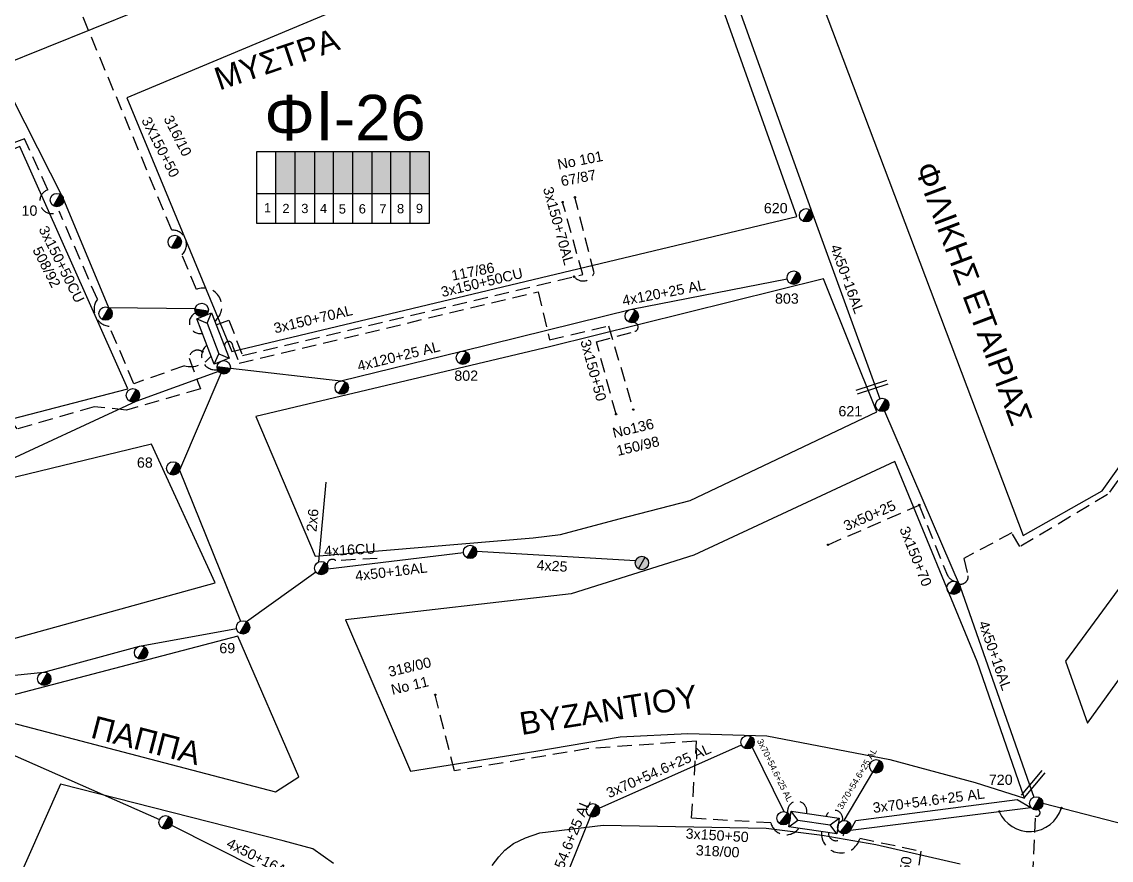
# Model space of a CAD drawing. Header units: millimetres. Extents: x 864 to 3062, y 833 to 2619.
# Drawn here: x 1096.2 to 1288.2, y 1213.9 to 1361.6 of the extents above; entities that cross this region are included whole.
import ezdxf
from ezdxf.enums import TextEntityAlignment as Align

# ---------------------------------------------------------------- set-up
doc = ezdxf.new("R2010")
doc.units = ezdxf.units.MM
doc.linetypes.add('DASHED', pattern=[19.05, 12.7, -6.35])
for name, color, linetype, lineweight in [('.075', 7, 'Continuous', 30), ('2x6', 7, 'SYN_LINE', 30), ('3x150+50', 7, 'Continuous', 30), ('3x150+50 XLPE', 7, 'SYN_LINE', 30), ('3x150+50CU', 7, 'Continuous', 30), ('3x150+70', 7, 'Continuous', 30), ('3x150+70AL', 7, 'DASHED', 30), ('3X48+38', 7, 'Continuous', 30), ('3x50+25', 7, 'Continuous', 30), ('3x70+54.6+25 AL', 7, 'SYN_LINE', 30), ('4x120+25 AL', 7, 'SYN_LINE', 30), ('4x16CU', 7, 'Continuous', 30), ('4x25', 7, 'Continuous', 30), ('4x50+13_5', 7, 'Continuous', 30), ('4x50+16AL', 7, 'Continuous', 30), ('text διευθύνσεων', 250, 'Continuous', 30), ('Υπόβαθρο ΔΕΗ', 7, 'Continuous', 30)]:
    doc.layers.add(name, color=color, linetype=linetype, lineweight=lineweight)
for name, color, linetype in [('Pillar OTE', 7, 'Continuous'), ('TEXT ΚΑΛΩΔΙΩΝ', 7, 'Continuous'), ('Άγνωστα', 7, 'Continuous'), ('ΑΓΝΩΣΤΟ ΕΝΑΕΡΙΟ ΚΑΛΩΔΙΟ', 7, 'Continuous'), ('Καλώδια ΧΤ   3x150+50CU', 7, 'DASHED'), ('Καλώδια ΧΤ   3x150AL+50CU', 7, 'DASHED'), ('Στύλος Ξύλινος', 7, 'Continuous'), ('Στύλος Ξύλινος @ 1', 7, 'Continuous'), ('Στύλος ΦΜ', 7, 'Continuous'), ('Στύλος ΦΜ @ 1', 7, 'Continuous'), ('Συνδέσεις', 7, 'Continuous'), ('Τομή', 7, 'Continuous'), ('Υποσταθμός εναέριος 2 στύλων', 7, 'Continuous'), ('Υποσταθμός πόλεως', 7, 'Continuous')]:
    doc.layers.add(name, color=color, linetype=linetype)
doc.styles.add('arial', font='arial.ttf')
doc.styles.get("Standard").update_dxf_attribs({"font": 'arial.ttf'})
doc.linetypes.add('SYN_LINE', pattern='A,0.5,-0.0001,["/\\/\\/\\/",Standard,S=0.1,R=0,X=0,Y=-0.05],-0.25', length=0.7501)

# ---------------------------------------------------------------- blocks, each defined once
blk = doc.blocks.new('ΥΠΑΡΧΩΝ ΤΣΙΜΕΝΤΕΝΙΟΣ ΣΤΥΛΟΣ')
at = {"layer": 'Στύλος ΦΜ'}
blk.add_hatch(color=7, dxfattribs=at).paths.add_polyline_path([(-1.29, -2.28, 0.574793), (2.62, 0, 0.268822), (1.3, 2.27)])
at = {"layer": 'Στύλος ΦΜ', "color": 7}
blk.add_line((-1.29, -2.28), (1.3, 2.27), dxfattribs=at)
blk.add_circle((0, 0), 2.62, dxfattribs=at)
at = {"layer": 'Στύλος ΦΜ', "flags": 4}
for tag, p in [('ΑΡΙΘΜΟΣ', (-4.68, 8.05)), ('ΤΥΠΟΣ', (-4.91, 3.03))]:
    blk.add_attdef(tag, p, '', height=4, dxfattribs=at)
blk = doc.blocks.new('ΥΠΑΡΧΩΝ ΞΥΛΙΝΟΣ ΣΤΥΛΟΣ')
at = {"layer": 'Στύλος Ξύλινος'}
h = blk.add_hatch(color=7, dxfattribs=at)
h.paths.add_polyline_path([(-2.62, 0, 0.270008), (-1.29, -2.28), (1.3, 2.27, 0.576266)])
h.paths.add_polyline_path([(-1.29, -2.28, 0.574793), (2.62, 0, 0.268822), (1.3, 2.27)])
at = {"layer": 'Στύλος Ξύλινος', "color": 7}
blk.add_line((-1.29, -2.28), (1.3, 2.27), dxfattribs=at)
blk.add_circle((0, 0), 2.62, dxfattribs=at)
at = {"layer": 'Στύλος Ξύλινος', "flags": 4}
for tag, p in [('ΑΡΙΘΜΟΣ', (-4.91, 8.6)), ('ΤΥΠΟΣ', (-4.85, 3.39))]:
    blk.add_attdef(tag, p, '', height=4, dxfattribs=at)
blk = doc.blocks.new('ΥΠΟΣΤΑΘΜΟΣ ΕΝΑΕΡΙΟΣ ΕΠΙ 2 ΣΤΥΛΩΝ')
at = {"layer": 'Υποσταθμός εναέριος 2 στύλων', "linetype": 'Continuous'}
for points in [[(-11.97, -2.11, 0.574793), (-8.45, -0.07, 0.268822), (-9.64, 1.98)], [(9.68, -2.15, 0.574793), (13.19, -0.1, 0.268822), (12.01, 1.95)]]:
    blk.add_hatch(color=256, dxfattribs=at).paths.add_polyline_path(points)
for p, q in [((-11.97, -2.11), (-9.64, 1.98)), ((9.68, -2.15), (12.01, 1.95))]:
    blk.add_line(p, q, dxfattribs=at)
for centre in [(-10.81, -0.07), (10.84, -0.1)]:
    blk.add_circle(centre, 2.36, dxfattribs=at)
at = {"layer": 'Υποσταθμός πόλεως', "linetype": 'Continuous', "ltscale": 40}
blk.add_lwpolyline([(-8.57, 2.82), (8.57, 2.82), (8.57, -2.82), (-8.57, -2.82)], close=True, dxfattribs=at)
for points in [[(-5.75, 0), (-8.57, 2.82)], [(-8.57, -2.82), (-5.75, 0)], [(-5.75, 0), (5.75, 0)], [(5.75, 0), (8.57, 2.82)], [(8.57, -2.82), (5.75, 0)]]:
    blk.add_lwpolyline(points, dxfattribs=at)
at = {"layer": 'Υποσταθμός εναέριος 2 στύλων', "ltscale": 40, "flags": 1}
for tag, p in [('ΜΕΤΑΣΧΗΜΑΤΙΣΜΟΣ', (14.09, 2.51)), ('ΙΣΧΥΣ', (14.07, -0.28)), ('ΑΡΙΘΜΟΣ', (14.19, -3))]:
    blk.add_attdef(tag, p, '', height=1.8, dxfattribs=at)
blk = doc.blocks.new('ΤΟΜΗ')
at = {"layer": 'Τομή', "ltscale": 40}
for p, q in [((-5.68, 0), (17.06, 0)), ((-5.68, -2.77), (17.06, -2.77))]:
    blk.add_line(p, q, dxfattribs=at)
blk = doc.blocks.new('_ΣΥΝΔΕΣΗ')
at = {"layer": 'Συνδέσεις', "linetype": 'SYN_LINE', "ltscale": 40}
blk.add_hatch(color=256, dxfattribs=at).paths.add_polyline_path([(0.5, -0.01, 1), (-0.5, -0.01, 1)])
at = {"layer": 'Συνδέσεις'}
blk.add_circle((0, -0.01), 0.5, dxfattribs=at)

msp = doc.modelspace()

# ---------------------------------------------------------------- hatches: boundary and pattern name
at = {"layer": 'Καλώδια ΧΤ   3x150+50CU', "linetype": 'DASHED', "ltscale": 0.2}
h = msp.add_hatch(color=62, dxfattribs=at)
h.dxf.hatch_style = 1
h.paths.add_polyline_path([(1151.17, 1338.72), (1147.87, 1338.72), (1147.87, 1331.35), (1151.17, 1331.35)])
h = msp.add_hatch(color=1, dxfattribs=at)
h.dxf.hatch_style = 1
h.paths.add_polyline_path([(1157.95, 1338.72), (1154.56, 1338.72), (1154.56, 1331.35), (1157.95, 1331.34)])
h = msp.add_hatch(color=151, dxfattribs=at)
h.dxf.hatch_style = 1
h.paths.add_polyline_path([(1161.29, 1338.72), (1157.95, 1338.72), (1157.95, 1331.34), (1161.29, 1331.34)])
h = msp.add_hatch(color=173, dxfattribs=at)
h.dxf.hatch_style = 1
h.paths.add_polyline_path([(1164.68, 1338.72), (1161.29, 1338.72), (1161.29, 1331.34), (1164.68, 1331.34)])
h = msp.add_hatch(color=5, dxfattribs=at)
h.dxf.hatch_style = 1
h.paths.add_polyline_path([(1168, 1338.72), (1164.68, 1338.72), (1164.68, 1331.34), (1168, 1331.33)])
at = {"layer": 'Καλώδια ΧΤ   3x150AL+50CU', "linetype": 'DASHED', "lineweight": -3, "ltscale": 0.2}
h = msp.add_hatch(color=30, dxfattribs=at)
h.dxf.hatch_style = 1
h.paths.add_polyline_path([(1144.43, 1338.72), (1140.99, 1338.72), (1140.99, 1331.36), (1144.43, 1331.36)])
h = msp.add_hatch(color=6, dxfattribs=at)
h.dxf.hatch_style = 1
h.paths.add_polyline_path([(1144.43, 1331.36), (1147.87, 1331.35), (1147.87, 1338.72), (1144.43, 1338.72)])
h = msp.add_hatch(color=85, dxfattribs=at)
h.dxf.hatch_style = 1
h.paths.add_polyline_path([(1154.47, 1338.72), (1151.17, 1338.72), (1151.17, 1331.35), (1154.47, 1331.35)])

# ---------------------------------------------------------------- linework, layer by layer
at = {"layer": '.075', "color": 30, "linetype": 'DASHED', "lineweight": -3, "ltscale": 0.2}
msp.add_lwpolyline([(1252.17, 1200.5), (1274.24, 1207.39), (1274.87, 1221.7, 0.904483), (1275.34, 1222.82, -68.044172)], format="xyb", dxfattribs=at)
at = {"layer": '2x6', "color": 5, "linetype": 'SYN_LINE', "lineweight": -3, "ltscale": 15}
msp.add_lwpolyline([(1148.6, 1266.48), (1149.87, 1280.48)], dxfattribs=at)
at = {"layer": '3x150+50', "color": 1, "linetype": 'DASHED', "lineweight": -3, "ltscale": 0.2}
for points in [[(1130.25, 1308.85, 0.871466), (1127, 1314.43), (1124.48, 1320.56, 0.688722), (1122.69, 1324.89), (1093.87, 1393.92), (1113.57, 1402.41)], [(1237.15, 1218.96, 0.921812), (1243.91, 1217.8), (1254.66, 1215.55), (1253.08, 1204.88)]]:
    msp.add_lwpolyline(points, format="xyb", dxfattribs=at)
at = {"layer": '3x150+50', "color": 62, "linetype": 'DASHED', "lineweight": -3, "ltscale": 0.2}
for points in [[(1200.95, 1292.46), (1197.48, 1305.22), (1204.26, 1307.06, 0.93361), (1203.95, 1308.61, 15.588949)], [(1231.2, 1222.25, -1.245023), (1234.52, 1222.19, 10.580055)]]:
    msp.add_lwpolyline(points, format="xyb", dxfattribs=at)
at = {"layer": '3x150+50', "color": 6, "linetype": 'DASHED', "lineweight": -3, "ltscale": 0.2}
for points in [[(1128.05, 1303.48, 0.594086), (1125.75, 1302.35), (1127.71, 1296.91), (1114.67, 1293.2), (1108.98, 1293.76), (1095.42, 1289.88, 0.746086), (1088.47, 1288.32), (1029.42, 1273.9), (1026.28, 1286.56)], [(1130.72, 1300.31, -0.773815), (1128.86, 1304.63, 3.179841)], [(1241.07, 1218.58, -0.971242), (1238.36, 1218.79, 54.270647)]]:
    msp.add_lwpolyline(points, format="xyb", dxfattribs=at)
at = {"layer": '3x150+50', "color": 133, "linetype": 'DASHED', "lineweight": -3, "ltscale": 0.2}
msp.add_lwpolyline([(1233.14, 1219.55, -0.632585), (1228.22, 1220.5), (1214.27, 1221.32), (1215.14, 1234.91), (1196.08, 1233.58), (1172.48, 1229.65), (1169.08, 1243.07)], format="xyb", dxfattribs=at)
at = {"layer": '3x150+50', "color": 30, "linetype": 'DASHED', "lineweight": -3, "ltscale": 0.2}
msp.add_lwpolyline([(1240.85, 1220.88, 0.959128), (1237.97, 1221.69, -2.598656)], format="xyb", dxfattribs=at)
at = {"layer": '3x150+50 XLPE', "color": 6, "linetype": 'DASHED', "lineweight": -3, "ltscale": 0.2}
msp.add_lwpolyline([(1334.25, 1341.05), (1330.11, 1335.19, 0.882475), (1325.16, 1330.13), (1287.57, 1278.32), (1272.12, 1269.15), (1270.68, 1271.57), (1262.23, 1267.08), (1262.99, 1264, -0.510277), (1261.4, 1262.59, -1.541387)], format="xyb", dxfattribs=at)
at = {"layer": '3x150+50CU', "color": 85, "linetype": 'DASHED', "lineweight": -3, "ltscale": 0.2}
msp.add_lwpolyline([(1129.6, 1302.72, -0.308262), (1124.9, 1300.99), (1116.01, 1297.84), (1111.66, 1307.95, -0.578453), (1109.56, 1312.71), (1102.85, 1328.21, -1.161101), (1100.85, 1332), (1096.71, 1340.99), (1088.54, 1337.76, 0.796668), (1083.69, 1336.12), (1076.88, 1333.22, 0.856188), (1071.78, 1331.09), (1055.31, 1324.28), (1064.82, 1305.22)], format="xyb", dxfattribs=at)
at = {"layer": '3x150+50CU', "color": 30, "linetype": 'DASHED', "lineweight": -3, "ltscale": 0.2}
msp.add_lwpolyline([(1131.98, 1304.38, -1.177928), (1133.4, 1304.5), (1134.55, 1301.43), (1187.22, 1314.04), (1189.25, 1305.57), (1199.61, 1308.05), (1203.97, 1293.28)], format="xyb", dxfattribs=at)
at = {"layer": '3x150+70', "color": 6, "linetype": 'DASHED', "lineweight": -3, "ltscale": 0.2}
msp.add_lwpolyline([(1254.36, 1276.48), (1259.17, 1264.46, 0.254741), (1261.02, 1262.92, 19.207585)], format="xyb", dxfattribs=at)
at = {"layer": '3x150+70AL', "color": 151, "linetype": 'DASHED', "lineweight": -3, "ltscale": 0.2}
msp.add_lwpolyline([(1193.55, 1316.7, 0.610584), (1197.07, 1317.39), (1193.7, 1330.67)], format="xyb", dxfattribs=at)
msp.add_lwpolyline([(1130.51, 1308.18), (1132.73, 1309.03), (1135.11, 1302.79), (1195.09, 1317.07), (1191.53, 1329.83)], dxfattribs=at)
at = {"layer": '3x150+70AL', "color": 173, "linetype": 'DASHED', "lineweight": -3, "ltscale": 0.2}
msp.add_lwpolyline([(1126.89, 1310.3, 0.897481), (1128.06, 1306.71, 55.461708)], format="xyb", dxfattribs=at)
at = {"layer": '3X48+38', "color": 2, "linetype": 'Continuous', "lineweight": -3, "ltscale": 0.2}
msp.add_lwpolyline([(1092.52, 1353.79), (1116.99, 1363.68), (1140.23, 1374.55), (1159.49, 1383.15), (1179.51, 1391.68), (1198.54, 1400.72)], dxfattribs=at)
at = {"layer": '3x50+25', "color": 6, "linetype": 'DASHED', "lineweight": -3, "ltscale": 0.2}
msp.add_lwpolyline([(1238.31, 1269.48), (1254.36, 1276.48)], dxfattribs=at)
at = {"layer": '3x70+54.6+25 AL', "color": 62, "linetype": 'SYN_LINE', "lineweight": -3, "ltscale": 15}
for points in [[(1198, 1223.07), (1223.06, 1234.23)], [(1224.91, 1233.83), (1230.54, 1222.5)], [(1191.85, 1210.33), (1196.43, 1221.63)]]:
    msp.add_lwpolyline(points, dxfattribs=at)
at = {"layer": '3x70+54.6+25 AL', "color": 6, "linetype": 'SYN_LINE', "lineweight": -3, "ltscale": 10}
msp.add_lwpolyline([(1241.13, 1220.93), (1246.19, 1229.45)], dxfattribs=at)
at = {"layer": '3x70+54.6+25 AL', "color": 6, "linetype": 'SYN_LINE', "lineweight": -3, "ltscale": 15}
msp.add_lwpolyline([(1242.24, 1219.23), (1243.2, 1220.94), (1271.64, 1224.65), (1274.04, 1223.22)], dxfattribs=at)
at = {"layer": '3x70+54.6+25 AL', "color": 30, "linetype": 'SYN_LINE', "lineweight": -3, "ltscale": 15}
msp.add_lwpolyline([(1242.24, 1219.23), (1274.04, 1223.22)], dxfattribs=at)
at = {"layer": '4x120+25 AL', "color": 62, "linetype": 'SYN_LINE', "lineweight": -3, "ltscale": 15}
msp.add_lwpolyline([(1132.99, 1300.55), (1152.47, 1298.34), (1173.8, 1303.58), (1203.74, 1310.94), (1231.09, 1316.28)], dxfattribs=at)
at = {"layer": '4x16CU', "color": 5, "linetype": 'DASHED', "lineweight": -3, "ltscale": 0.2}
msp.add_lwpolyline([(1158.85, 1267.06), (1151.58, 1266.68, 0.683621), (1150.05, 1265.9, 20.303058)], format="xyb", dxfattribs=at)
at = {"layer": '4x25', "color": 5, "linetype": 'SYN_LINE', "lineweight": -3, "ltscale": 15}
msp.add_lwpolyline([(1176.39, 1268.38), (1204.4, 1266.69)], dxfattribs=at)
at = {"layer": '4x50+13_5', "color": 6, "linetype": 'Continuous', "lineweight": -3, "ltscale": 0.2}
msp.add_lwpolyline([(1130.93, 1299.97), (1116.32, 1294.72), (1090.95, 1282.97), (1052.9, 1273.2), (1052.71, 1273.15)], dxfattribs=at)
at = {"layer": '4x50+16AL', "color": 1, "linetype": 'Continuous', "lineweight": -3, "ltscale": 0.2}
msp.add_lwpolyline([(1212.55, 1388.91), (1220.17, 1370.68), (1235.58, 1327.77), (1247.45, 1295.2)], dxfattribs=at)
at = {"layer": '4x50+16AL', "color": 173, "linetype": 'Continuous', "lineweight": -3, "ltscale": 0.2}
msp.add_lwpolyline([(1126.77, 1311), (1111.59, 1311.2), (1103.56, 1330.49), (1092.33, 1352.52)], dxfattribs=at)
at = {"layer": '4x50+16AL', "color": 6, "linetype": 'Continuous', "lineweight": -3, "ltscale": 0.2}
msp.add_lwpolyline([(1248.26, 1292.99), (1261.6, 1262.1), (1274.59, 1225.05)], dxfattribs=at)
at = {"layer": '4x50+16AL', "color": 5, "linetype": 'Continuous', "lineweight": -3, "ltscale": 0.2}
for points in [[(1150.17, 1265.22), (1174.06, 1268.09)], [(1135.81, 1255.96), (1148.04, 1264.69)], [(1063.33, 1243.29), (1100.13, 1247.06), (1117, 1251.64), (1134.07, 1254.72)], [(1063.6, 1242.35), (1094.55, 1232.57), (1120.49, 1221.08)], [(1122.65, 1220.12), (1153.02, 1204.76)]]:
    msp.add_lwpolyline(points, dxfattribs=at)
at = {"layer": '4x50+16AL', "color": 30, "linetype": 'Continuous', "lineweight": -3, "ltscale": 0.2}
msp.add_lwpolyline([(1276.15, 1223.97), (1303.94, 1216.81), (1317.35, 1204.32), (1343.09, 1185.86)], dxfattribs=at)
at = {"layer": 'Pillar OTE', "lineweight": -3, "ltscale": 40}
for points in [[(1137.67, 1326.08), (1137.67, 1338.72), (1168, 1338.72), (1168, 1326.05), (1137.67, 1326.08)], [(1140.99, 1326.08), (1140.99, 1338.72)], [(1144.43, 1326.08), (1144.43, 1338.72)], [(1147.87, 1326.07), (1147.87, 1338.72)], [(1151.17, 1326.07), (1151.17, 1338.72)], [(1154.56, 1326.06), (1154.56, 1338.72)], [(1157.95, 1326.06), (1157.95, 1338.72)], [(1161.29, 1326.06), (1161.29, 1338.72)], [(1164.68, 1326.05), (1164.68, 1338.72)], [(1137.67, 1331.36), (1168, 1331.33)]]:
    msp.add_lwpolyline(points, dxfattribs=at)
at = {"layer": 'ΑΓΝΩΣΤΟ ΕΝΑΕΡΙΟ ΚΑΛΩΔΙΟ', "color": 5, "linetype": 'Continuous', "lineweight": -3, "ltscale": 0.2}
msp.add_lwpolyline([(1131.32, 1299.66), (1124.06, 1282.63), (1134.79, 1256.03)], dxfattribs=at)
at = {"layer": 'Υπόβαθρο ΔΕΗ', "lineweight": -3}
for points in [[(1403.47, 1435.54), (1339.9, 1452.64), (1286.91, 1471.35), (1286.91, 1471.35), (1240.47, 1496.71), (1240.47, 1496.71), (1197.36, 1470.19), (1272.68, 1271.12), (1286.63, 1278.97), (1324.44, 1332.09), (1355.61, 1376.67), (1403.47, 1435.54)], [(1211.04, 1388.5), (1114.76, 1348.18), (1133.24, 1303.54), (1232.81, 1327.31)], [(1280.13, 1248.97), (1284.04, 1238.08), (1331.19, 1303.42), (1357.49, 1339.44), (1350.41, 1344.5)], [(1095.92, 1339.59), (1043.08, 1317.44), (1059.83, 1282.66), (1114.94, 1296.91)], [(1237.5, 1316.32), (1189.24, 1304.32), (1137.48, 1292.09), (1147.96, 1267.49), (1186.36, 1270.7), (1191.14, 1271.31), (1201.52, 1274.04), (1214, 1277.3), (1214, 1277.3), (1246.89, 1292.88)], [(1119.12, 1287.2), (1064.09, 1273.86), (1072.73, 1246.88), (1130.34, 1262.8)], [(1250.09, 1284.16), (1214.67, 1267.64), (1193.05, 1260.84), (1153.31, 1256.28), (1164.71, 1229.59), (1186.79, 1233.14), (1201.69, 1235.68), (1213.62, 1236.24), (1227.54, 1235.83), (1249.21, 1231.66), (1264.2, 1227.59), (1272.89, 1224.85), (1264.58, 1248.91)], [(1134.3, 1253.39), (1094.2, 1242.85), (1093.18, 1238.47), (1140.96, 1225.99), (1145.03, 1228.64)]]:
    msp.add_lwpolyline(points, close=True, dxfattribs=at)
for points in [[(1151.14, 1213.36), (1147.53, 1215.91), (1142.31, 1217.34), (1103.07, 1227.32), (1094.07, 1207.08)], [(1179.1, 1213), (1180.27, 1214.55), (1181.38, 1215.71), (1182.87, 1216.86), (1184.98, 1217.87), (1187.53, 1218.73), (1198.66, 1220.13), (1227.39, 1219.6), (1237.27, 1218.33), (1246.74, 1216.7), (1261.61, 1213.31)]]:
    msp.add_lwpolyline(points, dxfattribs=at)
msp.add_arc((1273.82, 1224.81), 5.84, 203.1001, 343.263, dxfattribs=at)

# ---------------------------------------------------------------- block references
at = {"layer": 'Στύλος Ξύλινος @ 1', "lineweight": -3, "ltscale": 40, "xscale": 0.4499999999998181, "yscale": 0.4499999999998181, "zscale": 0.4499999999998181}
msp.add_blockref('ΥΠΑΡΧΩΝ ΞΥΛΙΝΟΣ ΣΤΥΛΟΣ', (1205.5, 1266.27), dxfattribs=at)
at = {"layer": 'Στύλος ΦΜ @ 1', "lineweight": -3, "ltscale": 40}
ref = msp.add_blockref('ΥΠΑΡΧΩΝ ΤΣΙΜΕΝΤΕΝΙΟΣ ΣΤΥΛΟΣ', (1102.43, 1330.18), dxfattribs=dict(at, xscale=0.449999999999818, yscale=0.449999999999818, zscale=0.449999999999818))
ref.add_attrib('ΑΡΙΘΜΟΣ', '10', (1096.2, 1327.42), dxfattribs={"layer": 'Στύλος ΦΜ', "height": 1.8, "rotation": 360, "flags": 4})
ref = msp.add_blockref('ΥΠΑΡΧΩΝ ΤΣΙΜΕΝΤΕΝΙΟΣ ΣΤΥΛΟΣ', (1234.44, 1327.5), dxfattribs=dict(at, xscale=0.4499999999998178, yscale=0.4499999999998178, zscale=0.4499999999998178))
ref.add_attrib('ΑΡΙΘΜΟΣ', '620', (1226.99, 1327.86), dxfattribs={"layer": 'Στύλος ΦΜ', "height": 1.8, "flags": 4})
for p, xscale, yscale, zscale in [((1123.19, 1322.8), 0.449999999999818, 0.449999999999818, 0.449999999999818), ((1111.01, 1310.18), 0.449999999999818, 0.449999999999818, 0.449999999999818), ((1203.72, 1309.76), 0.449999999999818, 0.449999999999818, 0.449999999999818), ((1152.61, 1297.17), 0.449999999999818, 0.449999999999818, 0.449999999999818), ((1115.83, 1295.79), 0.449999999999818, 0.449999999999818, 0.449999999999818), ((1175.23, 1268.23), 0.449999999999818, 0.449999999999818, 0.449999999999818), ((1149, 1265.37), 0.449999999999818, 0.449999999999818, 0.449999999999818), ((1260.44, 1261.9), 0.449999999999818, 0.449999999999818, 0.449999999999818), ((1117.27, 1250.49), 0.449999999999818, 0.449999999999818, 0.449999999999818), ((1100.2, 1245.88), 0.449999999999818, 0.449999999999818, 0.449999999999818), ((1224.13, 1234.71), 0.449999999999818, 0.449999999999818, 0.449999999999818), ((1246.8, 1230.46), 0.449999999999818, 0.449999999999818, 0.449999999999818), ((1196.87, 1222.72), 0.449999999999818, 0.449999999999818, 0.449999999999818), ((1121.57, 1220.6), 0.4499999999998181, 0.4499999999998181, 0.4499999999998181)]:
    msp.add_blockref('ΥΠΑΡΧΩΝ ΤΣΙΜΕΝΤΕΝΙΟΣ ΣΤΥΛΟΣ', p, dxfattribs=dict(at, xscale=xscale, yscale=yscale, zscale=zscale))
ref = msp.add_blockref('ΥΠΑΡΧΩΝ ΤΣΙΜΕΝΤΕΝΙΟΣ ΣΤΥΛΟΣ', (1232.25, 1316.51), dxfattribs=dict(at, xscale=0.4499999999998181, yscale=0.4499999999998181, zscale=0.4499999999998181))
ref.add_attrib('ΤΥΠΟΣ', '803', (1228.95, 1311.93), dxfattribs={"layer": 'Στύλος ΦΜ', "height": 1.8, "flags": 4})
ref = msp.add_blockref('ΥΠΑΡΧΩΝ ΤΣΙΜΕΝΤΕΝΙΟΣ ΣΤΥΛΟΣ', (1173.96, 1302.42), dxfattribs=dict(at, xscale=0.4499999999998449, yscale=0.4499999999998449, zscale=0.4499999999998449))
ref.add_attrib('ΤΥΠΟΣ', '802', (1172.45, 1298.36), dxfattribs={"layer": 'Στύλος ΦΜ', "height": 1.8, "rotation": 360, "flags": 4})
ref = msp.add_blockref('ΥΠΑΡΧΩΝ ΤΣΙΜΕΝΤΕΝΙΟΣ ΣΤΥΛΟΣ', (1247.86, 1294.1), dxfattribs=dict(at, xscale=0.4499999999999102, yscale=0.4499999999999102, zscale=0.4499999999999102))
ref.add_attrib('ΤΥΠΟΣ', '621', (1240.13, 1292.1), dxfattribs={"layer": 'Στύλος ΦΜ', "height": 1.8, "flags": 4})
ref = msp.add_blockref('ΥΠΑΡΧΩΝ ΤΣΙΜΕΝΤΕΝΙΟΣ ΣΤΥΛΟΣ', (1122.92, 1282.93), dxfattribs=dict(at, xscale=0.449999999999818, yscale=0.449999999999818, zscale=0.449999999999818))
ref.add_attrib('ΤΥΠΟΣ', '68', (1116.53, 1283.05), dxfattribs={"layer": 'Στύλος ΦΜ', "height": 1.8, "rotation": 360, "flags": 4})
ref = msp.add_blockref('ΥΠΑΡΧΩΝ ΤΣΙΜΕΝΤΕΝΙΟΣ ΣΤΥΛΟΣ', (1135.23, 1254.93), dxfattribs=dict(at, xscale=0.449999999999818, yscale=0.449999999999818, zscale=0.449999999999818))
ref.add_attrib('ΑΡΙΘΜΟΣ', '69', (1131.05, 1250.38), dxfattribs={"layer": 'Στύλος ΦΜ', "height": 1.8, "rotation": 360, "flags": 4})
ref = msp.add_blockref('ΥΠΑΡΧΩΝ ΤΣΙΜΕΝΤΕΝΙΟΣ ΣΤΥΛΟΣ', (1274.98, 1223.94), dxfattribs=dict(at, xscale=0.4499999999997412, yscale=0.4499999999997412, zscale=0.4499999999997412))
ref.add_attrib('ΤΥΠΟΣ', '720', (1266.63, 1227.2), dxfattribs={"layer": 'Στύλος ΦΜ', "height": 1.8, "flags": 4})
at = {"layer": 'Συνδέσεις', "lineweight": -3, "xscale": 0.25, "yscale": 0.25, "zscale": 0.25}
for p in [(1193.7, 1330.67), (1191.53, 1329.83), (1193.55, 1316.7), (1128.05, 1303.49), (1200.95, 1292.46), (1203.97, 1293.29), (1254.36, 1276.49), (1238.31, 1269.48), (1169.08, 1243.07), (1279.41, 1223.13), (1268.46, 1222.52)]:
    msp.add_blockref('_ΣΥΝΔΕΣΗ', p, dxfattribs=at)
at = {"layer": 'Τομή', "lineweight": -3, "xscale": 0.2499999999999996, "yscale": 0.2499999999999996, "zscale": 0.2499999999999996}
for p, rotation in [((1244.62, 1297.14), 17.9569741018426), ((1273.3, 1226.5), 49.79241208108818)]:
    msp.add_blockref('ΤΟΜΗ', p, dxfattribs=dict(at, rotation=rotation))
at = {"layer": 'Υποσταθμός εναέριος 2 στύλων', "lineweight": -3, "xscale": 0.5, "yscale": 0.5, "zscale": 0.5}
for p, rotation in [((1129.92, 1305.8), 291.1300644386623), ((1235.82, 1220.58), 351.7271330347031)]:
    msp.add_blockref('ΥΠΟΣΤΑΘΜΟΣ ΕΝΑΕΡΙΟΣ ΕΠΙ 2 ΣΤΥΛΩΝ', p, dxfattribs=dict(at, rotation=rotation))

# ---------------------------------------------------------------- texts
at = {"lineweight": -3, "ltscale": 30, "char_height": 1.63, "width": 11.2573, "attachment_point": 1}
for s, insert in [('1', (1138.91, 1329.64)), ('2', (1142.15, 1329.51)), ('3', (1145.48, 1329.51)), ('4', (1148.78, 1329.51)), ('5', (1152.09, 1329.43)), ('6', (1155.61, 1329.45)), ('7', (1159.24, 1329.45)), ('8', (1162.35, 1329.48)), ('9', (1165.68, 1329.51))]:
    msp.add_mtext(s, dxfattribs=dict(at, insert=insert))
at = {"layer": 'text διευθύνσεων', "color": 7, "lineweight": -3}
msp.add_text('ΦΙΛΙΚΗΣ ΕΤΑΙΡΙΑΣ', height=4, rotation=290.621, dxfattribs=at).set_placement((1263.95, 1313.73), align=Align.MIDDLE_CENTER)
at = {"layer": 'text διευθύνσεων', "color": 7, "lineweight": -3, "ltscale": 40, "char_height": 4, "width": 94.4586, "attachment_point": 1, "style": 'arial'}
for s, insert, rotation in [('MYΣTPA', (1129.76, 1353.24), 18.7759), ('BYZANTIOY', (1183.66, 1239.91), 9), ('ΠΑΠΠΑ', (1109.19, 1239.43), 345.4623)]:
    msp.add_mtext(s, dxfattribs=dict(at, insert=insert, rotation=rotation))
at = {"layer": 'TEXT ΚΑΛΩΔΙΩΝ', "linetype": 'Continuous', "lineweight": -3, "ltscale": 0.2}
for s, height, rotation, p in [('3x150+70AL', 1.8, 285.582, (1190.83, 1325.63)), ('3x150+50CU', 1.8, 296.5154, (1103.26, 1318.87)), ('4x50+16AL', 1.8, 290.0263, (1241.69, 1316.28)), ('3x150+50CU', 1.8, 13.4622, (1177.3, 1315.67)), ('4x120+25 AL', 1.8, 11.0467, (1209.36, 1313.87)), ('3x150+70AL', 1.8, 13.3863, (1147.57, 1309.21)), ('3x150+50', 1.8, 285.2066, (1196.97, 1300.21)), ('4x120+25 AL', 1.8, 13.8069, (1162.63, 1302.69)), ('3x50+25', 1.8, 23.5857, (1245.62, 1274.63)), ('2x6', 1.8, 84.8258, (1147.45, 1273.8)), ('3x150+70', 1.8, 291.8005, (1253.75, 1267.44)), ('4x16CU', 1.8, 3.0499, (1154.04, 1268.61)), ('4x50+16AL', 1.8, 6.8655, (1161.34, 1264.75)), ('4x25', 1.8, 356.5532, (1189.68, 1265.77)), ('4x50+16AL', 1.8, 289.3167, (1267.75, 1249.98)), ('3x70+54.6+25 AL', 1.1, 296.4248, (1228.93, 1229.78)), ('3x70+54.6+25 AL', 1.8, 24.0041, (1208.43, 1229.69)), ('3x70+54.6+25 AL', 1.1, 59.2968, (1243.41, 1228.28)), ('3x70+54.6+25 AL', 1.8, 7.4281, (1256.03, 1224.43)), ('3x70+54.6+25 AL', 1.8, 67.9202, (1191.97, 1215.41)), ('3x150+50', 1.8, 356.6264, (1218.77, 1218.32)), ('4x50+16AL', 1.8, 333.1656, (1138.26, 1214.24)), ('3x150+50', 1.8, 81.5744, (1251.37, 1209.09))]:
    msp.add_text(s, height=height, rotation=rotation, dxfattribs=at).set_placement(p, align=Align.MIDDLE_CENTER)
at = {"layer": 'Άγνωστα', "lineweight": -3, "ltscale": 40, "char_height": 1.8, "width": 27.758, "attachment_point": 1, "style": 'arial'}
for s, insert, rotation in [('3X150+50', (1118.87, 1345.06), 297), ('316/10', (1122.78, 1345.34), 297), ('No 101\\P67/87', (1190.47, 1337.29), 11.2252), ('508/92', (1099.68, 1322.22), 297), ('117/86', (1171.78, 1317.74), 11.2252), ('No136', (1200.15, 1290.01), 13.4838), ('150/98', (1200.85, 1286.86), 13.4838), ('318/00', (1160.63, 1247.95), 13.4838), ('No 11', (1161.13, 1244.79), 13.4838), ('318/00', (1215.06, 1216.61), 357)]:
    msp.add_mtext(s, dxfattribs=dict(at, insert=insert, rotation=rotation))
at = {"layer": 'Υπόβαθρο ΔΕΗ', "lineweight": -3, "insert": (1138.97, 1349.37), "char_height": 8, "width": 84.6573, "attachment_point": 1}
msp.add_mtext('Φ{\\H1.0833x;I}-26', dxfattribs=at)

doc.saveas('drawing.dxf')
